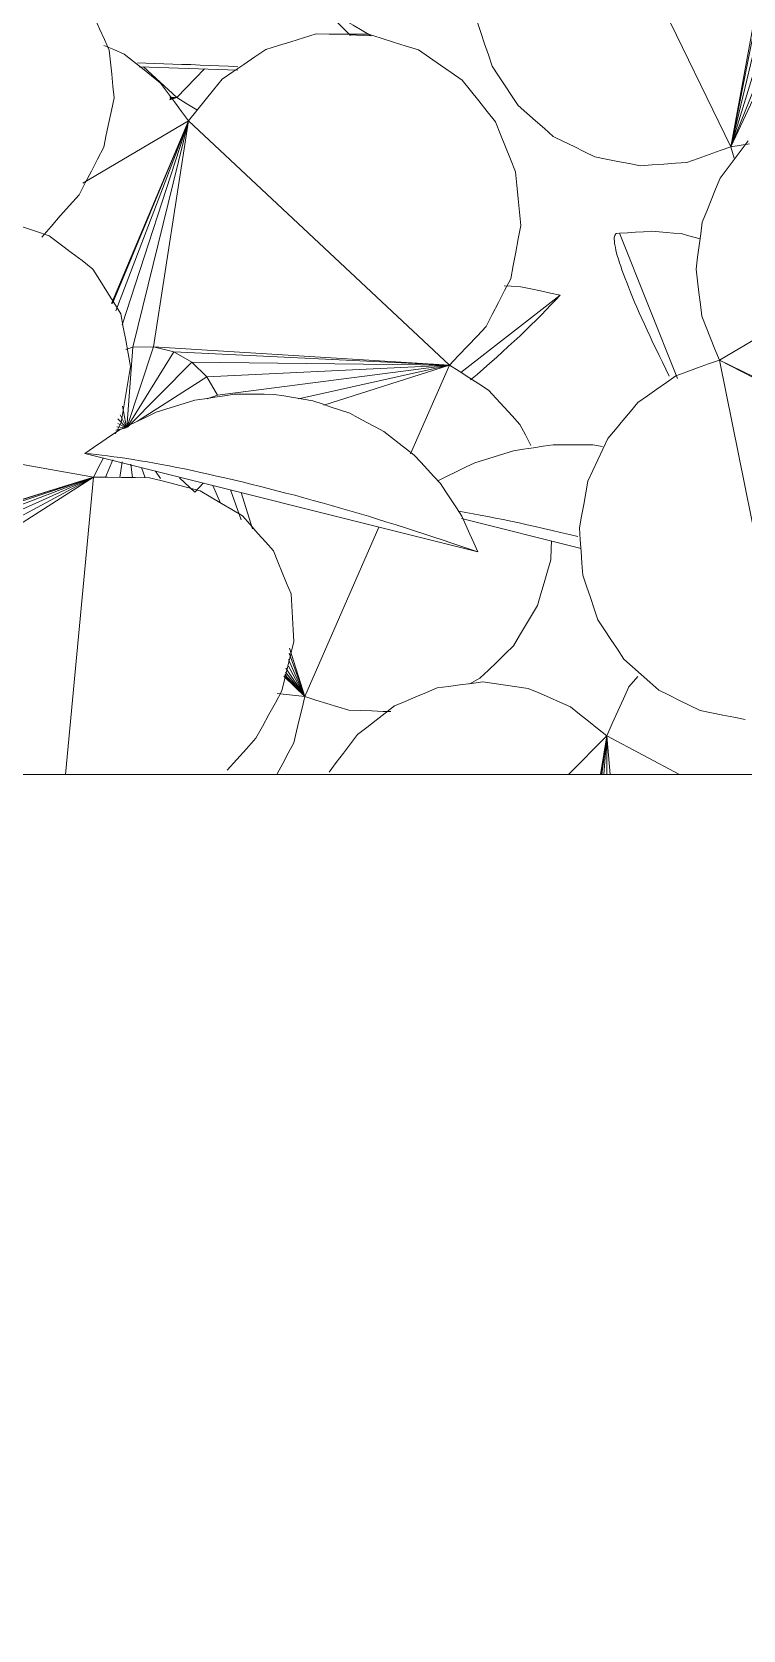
# Model space of a CAD drawing. Header units: metres. Extents: x -18.34 to -13.25, y -25.49 to -16.26.
# Drawn here: x -17.5016 to -17.4287, y -20.899 to -20.7351 of the extents above; entities that cross this region are included whole.
import ezdxf

# ---------------------------------------------------------------- set-up
doc = ezdxf.new("R2010")
doc.units = ezdxf.units.M
for name, color, linetype, lineweight in [('Importações nas famílias', 7, 'Continuous', 5), ('Quadro estrutural', 7, 'Continuous', 5), ('Vegetação', 7, 'Continuous', 5)]:
    doc.layers.add(name, color=color, linetype=linetype, lineweight=lineweight)

# ---------------------------------------------------------------- blocks, each defined once
blk = doc.blocks.new('Planta_pergolado_12200 - plantas pergolado_skp_Component_12-V654-Pavimento 02 - Executivo')
at = {"layer": 'Importações nas famílias', "color": 9}
blk.add_line((0.08378, -0.3198), (0.12411, -0.30969), dxfattribs=at)
at = {"layer": 'Importações nas famílias', "color": 9, "flags": 128}
for points in [[(0.12043, -0.31095), (0.12135, -0.31063), (0.12227, -0.31032), (0.12319, -0.31), (0.12411, -0.30969)], [(0.12411, -0.30969), (0.1237, -0.31061), (0.12329, -0.31153), (0.12288, -0.31245), (0.12247, -0.31337)], [(0.11667, -0.31217), (0.11761, -0.31187), (0.11855, -0.31156), (0.11949, -0.31125), (0.12043, -0.31095)], [(0.11287, -0.31335), (0.11382, -0.31305), (0.11477, -0.31276), (0.11572, -0.31247), (0.11667, -0.31217)], [(0.10533, -0.3155), (0.10627, -0.31524), (0.1072, -0.31498), (0.10814, -0.31472), (0.10908, -0.31446)], [(0.10908, -0.31446), (0.11002, -0.31418), (0.11097, -0.3139), (0.11192, -0.31363), (0.11287, -0.31335)], [(0.12247, -0.31337), (0.12192, -0.3142), (0.12137, -0.31504), (0.12082, -0.31587), (0.12027, -0.3167)], [(0.10168, -0.31644), (0.10259, -0.31621), (0.1035, -0.31597), (0.10442, -0.31573), (0.10533, -0.3155)], [(0.0948, -0.31804), (0.09564, -0.31785), (0.09648, -0.31767), (0.09731, -0.31748), (0.09815, -0.3173)], [(0.09815, -0.3173), (0.09903, -0.31708), (0.09992, -0.31687), (0.1008, -0.31666), (0.10168, -0.31644)], [(0.12027, -0.3167), (0.1196, -0.31743), (0.11893, -0.31816), (0.11825, -0.31889), (0.11758, -0.31962)], [(0.08378, -0.3198), (0.08436, -0.31974), (0.08494, -0.31968), (0.08553, -0.31962), (0.08611, -0.31955)], [(0.08611, -0.31955), (0.08677, -0.31946), (0.08743, -0.31937), (0.08808, -0.31927), (0.08874, -0.31918)], [(0.08874, -0.31918), (0.08947, -0.31905), (0.0902, -0.31892), (0.09092, -0.3188), (0.09165, -0.31867)], [(0.09165, -0.31867), (0.09244, -0.31851), (0.09322, -0.31835), (0.09401, -0.3182), (0.0948, -0.31804)], [(0.0873, -0.32219), (0.08642, -0.32159), (0.08554, -0.32099), (0.08466, -0.3204), (0.08378, -0.3198)], [(0.11758, -0.31962), (0.1168, -0.32022), (0.11602, -0.32083), (0.11523, -0.32143), (0.11445, -0.32204)], [(0.0911, -0.32402), (0.09015, -0.32356), (0.0892, -0.3231), (0.08825, -0.32265), (0.0873, -0.32219)], [(0.11445, -0.32204), (0.11358, -0.32251), (0.11271, -0.32297), (0.11183, -0.32344), (0.11096, -0.32391)], [(0.09508, -0.32526), (0.09408, -0.32495), (0.09309, -0.32464), (0.09209, -0.32433), (0.0911, -0.32402)], [(0.11096, -0.32391), (0.11001, -0.32423), (0.10907, -0.32455), (0.10813, -0.32487), (0.10718, -0.32519)], [(0.09915, -0.32588), (0.09813, -0.32572), (0.09711, -0.32557), (0.0961, -0.32541), (0.09508, -0.32526)], [(0.10322, -0.32585), (0.1022, -0.32586), (0.10118, -0.32586), (0.10017, -0.32587), (0.09915, -0.32588)], [(0.10718, -0.32519), (0.10619, -0.32536), (0.1052, -0.32552), (0.10421, -0.32569), (0.10322, -0.32585)]]:
    blk.add_lwpolyline(points, dxfattribs=at)
blk = doc.blocks.new('Planta_pergolado_12200 - plantas pergolado_skp_Component_12-V657-Pavimento 02 - Executivo')
at = {"layer": 'Importações nas famílias', "color": 9}
for q in [(0.14458, -0.32749), (0.13853, -0.34236)]:
    blk.add_line((0.13862, -0.34237), q, dxfattribs=at)
at = {"layer": 'Importações nas famílias', "color": 9, "flags": 128}
for points in [[(0.14269, -0.32985), (0.14303, -0.32914), (0.14338, -0.32844), (0.14372, -0.32773)], [(0.14146, -0.33245), (0.14177, -0.3318), (0.14207, -0.33115), (0.14238, -0.3305), (0.14269, -0.32985)], [(0.14041, -0.3348), (0.14067, -0.33421), (0.14094, -0.33363), (0.1412, -0.33304), (0.14146, -0.33245)], [(0.13955, -0.33687), (0.13976, -0.33635), (0.13998, -0.33583), (0.14019, -0.33532), (0.14041, -0.3348)], [(0.13887, -0.33863), (0.13904, -0.33819), (0.13921, -0.33775), (0.13938, -0.33731), (0.13955, -0.33687)], [(0.13841, -0.34008), (0.13852, -0.33972), (0.13864, -0.33936), (0.13876, -0.33899), (0.13887, -0.33863)], [(0.13814, -0.34118), (0.13821, -0.34091), (0.13827, -0.34063), (0.13834, -0.34035), (0.13841, -0.34008)], [(0.13809, -0.34194), (0.1381, -0.34175), (0.13812, -0.34156), (0.13813, -0.34137), (0.13814, -0.34118)], [(0.13825, -0.34234), (0.13821, -0.34224), (0.13817, -0.34214), (0.13813, -0.34204), (0.13809, -0.34194)], [(0.13843, -0.34235), (0.13834, -0.34235), (0.13825, -0.34234)], [(0.14194, -0.34258), (0.14111, -0.34253), (0.14028, -0.34248), (0.13945, -0.34242), (0.13862, -0.34237)], [(0.14495, -0.34234), (0.14419, -0.3424), (0.14344, -0.34246), (0.14269, -0.34252), (0.14194, -0.34258)], [(0.1469, -0.34182), (0.14625, -0.34199), (0.1456, -0.34216), (0.14495, -0.34234)]]:
    blk.add_lwpolyline(points, dxfattribs=at)
blk = doc.blocks.new('Planta_pergolado_12200 - plantas pergolado_skp_Component_17-V2959-Pavimento 02 - Executivo')
at = {"layer": 'Importações nas famílias', "color": 9}
for p, q in [((0.18025, 0.34791), (0.14888, 0.32937)), ((0.14888, 0.32937), (0.15625, 0.29288)), ((0.16819, 0.31942), (0.14888, 0.32937)), ((0.14888, 0.32937), (0.16839, 0.31981))]:
    blk.add_line(p, q, dxfattribs=at)
at = {"layer": 'Importações nas famílias', "color": 9, "flags": 128}
for points in [[(0.14895, 0.34802), (0.14967, 0.34898), (0.15039, 0.34994), (0.15111, 0.35091), (0.15184, 0.35187)], [(0.14713, 0.34353), (0.14758, 0.34465), (0.14804, 0.34577), (0.14849, 0.34689), (0.14895, 0.34802)], [(0.14649, 0.3387), (0.14665, 0.33991), (0.14681, 0.34112), (0.14697, 0.34232), (0.14713, 0.34353)], [(0.14709, 0.33388), (0.14694, 0.33508), (0.14679, 0.33629), (0.14664, 0.3375), (0.14649, 0.3387)], [(0.14888, 0.32937), (0.14843, 0.3305), (0.14798, 0.33163), (0.14753, 0.33275), (0.14709, 0.33388)], [(0.14442, 0.32777), (0.14554, 0.32817), (0.14665, 0.32857), (0.14776, 0.32897), (0.14888, 0.32937)], [(0.14052, 0.32502), (0.1415, 0.32571), (0.14247, 0.32639), (0.14345, 0.32708), (0.14442, 0.32777)], [(0.13745, 0.32133), (0.13822, 0.32226), (0.13899, 0.32318), (0.13975, 0.3241), (0.14052, 0.32502)], [(0.1354, 0.31695), (0.13591, 0.31805), (0.13642, 0.31914), (0.13693, 0.32024), (0.13745, 0.32133)], [(0.13452, 0.31217), (0.13474, 0.31336), (0.13496, 0.31456), (0.13518, 0.31575), (0.1354, 0.31695)], [(0.13487, 0.30731), (0.13478, 0.30853), (0.1347, 0.30974), (0.13461, 0.31095), (0.13452, 0.31217)], [(0.13643, 0.30272), (0.13604, 0.30387), (0.13565, 0.30502), (0.13526, 0.30617), (0.13487, 0.30731)], [(0.13908, 0.2987), (0.13842, 0.29971), (0.13776, 0.30071), (0.13709, 0.30172), (0.13643, 0.30272)], [(0.14266, 0.29553), (0.14176, 0.29632), (0.14087, 0.29711), (0.13998, 0.29791), (0.13908, 0.2987)], [(0.14691, 0.29342), (0.14584, 0.29394), (0.14478, 0.29447), (0.14372, 0.295), (0.14266, 0.29553)], [(0.15154, 0.29251), (0.15038, 0.29274), (0.14922, 0.29296), (0.14807, 0.29319), (0.14691, 0.29342)]]:
    blk.add_lwpolyline(points, dxfattribs=at)
blk = doc.blocks.new('Planta_pergolado_12200 - plantas pergolado_skp_Component_16-V2960-Pavimento 02 - Executivo')
blk.add_blockref('Planta_pergolado_12200 - plantas pergolado_skp_Component_17-V2959-Pavimento 02 - Executivo', (0, 0))
at = {"extrusion": (0, 0, -1), "zscale": -1, "rotation": 180}
for name in ['Planta_pergolado_12200 - plantas pergolado_skp_Component_12-V657-Pavimento 02 - Executivo', 'Planta_pergolado_12200 - plantas pergolado_skp_Component_12-V654-Pavimento 02 - Executivo']:
    blk.add_blockref(name, (0, 0), dxfattribs=at)
blk = doc.blocks.new('Planta_pergolado_12200 - plantas pergolado_skp_Component_17-V2967-Pavimento 02 - Executivo')
at = {"layer": 'Importações nas famílias', "color": 9}
for p, q in [((0.09442, 0.3539), (0.08359, 0.3475)), ((0.08652, 0.33519), (0.09442, 0.3539)), ((0.08663, 0.33516), (0.09442, 0.3539)), ((0.08696, 0.33443), (0.09442, 0.3539)), ((0.08762, 0.333), (0.09442, 0.3539)), ((0.08871, 0.33069), (0.09442, 0.3539)), ((0.09084, 0.33074), (0.09442, 0.3539)), ((0.09442, 0.3539), (0.12118, 0.32886)), ((0.08798, 0.33047), (0.08871, 0.33069)), ((0.08808, 0.32246), (0.08871, 0.33069)), ((0.0881, 0.32247), (0.09084, 0.33074)), ((0.08813, 0.32249), (0.09291, 0.33022)), ((0.08871, 0.33069), (0.09084, 0.33074)), ((0.12118, 0.32886), (0.09084, 0.33074)), ((0.09291, 0.33022), (0.09084, 0.33074)), ((0.09477, 0.32917), (0.09291, 0.33022)), ((0.09291, 0.33022), (0.12118, 0.32886)), ((0.0882, 0.32253), (0.09477, 0.32917)), ((0.09631, 0.32765), (0.09477, 0.32917)), ((0.09477, 0.32917), (0.12118, 0.32886)), ((0.12118, 0.32886), (0.09631, 0.32765)), ((0.12118, 0.32886), (0.09741, 0.32578)), ((0.10571, 0.32539), (0.12118, 0.32886)), ((0.1083, 0.32475), (0.12118, 0.32886)), ((0.1172, 0.31974), (0.12118, 0.32886)), ((0.0892, 0.32312), (0.09631, 0.32765)), ((0.09741, 0.32578), (0.09631, 0.32765)), ((0.08807, 0.32245), (0.08766, 0.32464)), ((0.09635, 0.32539), (0.09741, 0.32578)), ((0.08804, 0.32244), (0.08717, 0.32336)), ((0.08805, 0.32244), (0.08741, 0.32374)), ((0.08793, 0.32237), (0.08698, 0.32217)), ((0.088, 0.32241), (0.08708, 0.32254)), ((0.08803, 0.32243), (0.08717, 0.32288)), ((0.08589, 0.31735), (0.08667, 0.31914)), ((0.0876, 0.31892), (0.08738, 0.31733)), ((0.08868, 0.3173), (0.08851, 0.31871)), ((0.08999, 0.3173), (0.0896, 0.31834)), ((0.09104, 0.31798), (0.09155, 0.31722)), ((0.09506, 0.31583), (0.09349, 0.3173)), ((0.09592, 0.31676), (0.09506, 0.31583)), ((0.09771, 0.31469), (0.09693, 0.3165)), ((0.09983, 0.313), (0.09873, 0.31605)), ((0.09983, 0.31578), (0.10099, 0.31205)), ((0.10635, 0.29485), (0.11393, 0.31224)), ((0.10635, 0.29485), (0.10469, 0.29867)), ((0.10635, 0.29485), (0.10475, 0.29931)), ((0.10479, 0.29983), (0.10635, 0.29485)), ((0.10635, 0.29485), (0.10421, 0.29694)), ((0.10635, 0.29485), (0.10421, 0.29694)), ((0.10635, 0.29485), (0.10424, 0.297)), ((0.10635, 0.29485), (0.10429, 0.29713)), ((0.10635, 0.29485), (0.10438, 0.29735)), ((0.10635, 0.29485), (0.10441, 0.29778)), ((0.10635, 0.29485), (0.10467, 0.29797)), ((0.12432, 0.29674), (0.12329, 0.29616)), ((0.10635, 0.29485), (0.10352, 0.29517))]:
    blk.add_line(p, q, dxfattribs=at)
at = {"layer": 'Importações nas famílias', "color": 9, "flags": 128}
for points in [[(0.10235, 0.36123), (0.10364, 0.36162), (0.10493, 0.36202), (0.10622, 0.36242), (0.10751, 0.36282)], [(0.10751, 0.36282), (0.10885, 0.36281), (0.1102, 0.36281), (0.11154, 0.3628), (0.11288, 0.3628)], [(0.11288, 0.3628), (0.11417, 0.36239), (0.11546, 0.36199), (0.11674, 0.36158), (0.11803, 0.36118)], [(0.08575, 0.36165), (0.08675, 0.36122), (0.08783, 0.36075)], [(0.08783, 0.36075), (0.08877, 0.36001), (0.0897, 0.35926), (0.09063, 0.35852), (0.09156, 0.35777)], [(0.09786, 0.35817), (0.09898, 0.35893), (0.10011, 0.3597), (0.10123, 0.36046), (0.10235, 0.36123)], [(0.11803, 0.36118), (0.11914, 0.36041), (0.12026, 0.35963), (0.12138, 0.35886), (0.1225, 0.35809)], [(0.09156, 0.35777), (0.09228, 0.35681), (0.09299, 0.35584), (0.09371, 0.35487), (0.09442, 0.3539)], [(0.09442, 0.3539), (0.09528, 0.35497), (0.09614, 0.35604), (0.097, 0.3571), (0.09786, 0.35817)], [(0.1225, 0.35809), (0.12335, 0.35702), (0.1242, 0.35595), (0.12505, 0.35488), (0.12591, 0.3538)], [(0.12591, 0.3538), (0.12642, 0.35252), (0.12694, 0.35124), (0.12745, 0.34996), (0.12797, 0.34868)], [(0.12797, 0.34868), (0.1281, 0.3473), (0.12824, 0.34592), (0.12837, 0.34454), (0.12851, 0.34316)], [(0.12851, 0.34316), (0.12825, 0.3418), (0.12799, 0.34044), (0.12773, 0.33908), (0.12748, 0.33771)], [(0.12748, 0.33771), (0.12685, 0.33649), (0.12622, 0.33526), (0.12559, 0.33403), (0.12496, 0.33281)], [(0.12496, 0.33281), (0.12402, 0.33182), (0.12307, 0.33083), (0.12212, 0.32985), (0.12118, 0.32886)], [(0.12118, 0.32886), (0.12218, 0.32822), (0.12318, 0.32758), (0.12419, 0.32694), (0.12519, 0.3263)], [(0.12519, 0.3263), (0.126, 0.32542), (0.12681, 0.32453), (0.12762, 0.32365), (0.12842, 0.32276)], [(0.12842, 0.32276), (0.12898, 0.32169), (0.12954, 0.32062)], [(0.13165, 0.31081), (0.13163, 0.31009), (0.1316, 0.30887)], [(0.1316, 0.30887), (0.13126, 0.30771), (0.13092, 0.30654), (0.13058, 0.30538), (0.13024, 0.30421)], [(0.13024, 0.30421), (0.12962, 0.30318), (0.129, 0.30214), (0.12838, 0.30111), (0.12776, 0.30007)], [(0.12776, 0.30007), (0.1269, 0.29924), (0.12604, 0.2984), (0.12518, 0.29757), (0.12432, 0.29674)], [(0.10635, 0.29485), (0.10607, 0.29367), (0.10579, 0.29249), (0.10551, 0.2913), (0.10523, 0.29012)], [(0.11086, 0.29345), (0.10973, 0.2938), (0.1086, 0.29415), (0.10747, 0.2945), (0.10635, 0.29485)], [(0.11517, 0.29332), (0.1144, 0.29334), (0.11322, 0.29338), (0.11204, 0.29342), (0.11086, 0.29345)], [(0.10523, 0.29012), (0.10466, 0.28906), (0.10409, 0.28799), (0.10352, 0.28692)]]:
    blk.add_lwpolyline(points, dxfattribs=at)
blk = doc.blocks.new('Planta_pergolado_12200 - plantas pergolado_skp_Component_16-V2968-Pavimento 02 - Executivo')
blk.add_blockref('Planta_pergolado_12200 - plantas pergolado_skp_Component_17-V2967-Pavimento 02 - Executivo', (0, 0))
blk = doc.blocks.new('Planta_pergolado_12200 - plantas pergolado_skp_Component_12-V690-Pavimento 02 - Executivo')
at = {"layer": 'Importações nas famílias', "color": 9}
for p, q in [((0.12242, -0.31312), (0.13471, -0.31004)), ((0.1369, -0.3205), (0.13591, -0.32067))]:
    blk.add_line(p, q, dxfattribs=at)
at = {"layer": 'Importações nas famílias', "color": 9, "flags": 128}
for points in [[(0.13084, -0.31211), (0.13172, -0.3119), (0.1326, -0.31168), (0.13349, -0.31147), (0.13437, -0.31126)], [(0.12434, -0.31348), (0.12513, -0.31333), (0.12591, -0.31317), (0.1267, -0.31301), (0.12749, -0.31285)], [(0.12749, -0.31285), (0.12833, -0.31267), (0.12916, -0.31248), (0.13, -0.3123), (0.13084, -0.31211)], [(0.12216, -0.31386), (0.12288, -0.31374), (0.12361, -0.31361), (0.12434, -0.31348)], [(0.12379, -0.31883), (0.12284, -0.31838), (0.12189, -0.31792), (0.12094, -0.31746), (0.11999, -0.317)], [(0.12777, -0.32007), (0.12677, -0.31976), (0.12578, -0.31945), (0.12478, -0.31914), (0.12379, -0.31883)], [(0.13184, -0.32069), (0.13082, -0.32054), (0.1298, -0.32038), (0.12878, -0.32023), (0.12777, -0.32007)], [(0.13591, -0.32067), (0.13489, -0.32067), (0.13387, -0.32068), (0.13285, -0.32068), (0.13184, -0.32069)]]:
    blk.add_lwpolyline(points, dxfattribs=at)
blk = doc.blocks.new('Planta_pergolado_12200 - plantas pergolado_skp_Component_16-V2977-Pavimento 02 - Executivo')
at = {"extrusion": (0, 0, -1), "zscale": -1, "rotation": 180}
blk.add_blockref('Planta_pergolado_12200 - plantas pergolado_skp_Component_12-V690-Pavimento 02 - Executivo', (0, 0), dxfattribs=at)
blk = doc.blocks.new('Planta_pergolado_12200 - plantas pergolado_skp_Component_12-V2980-Pavimento 02 - Executivo')
at = {"layer": 'Importações nas famílias', "color": 9}
for p, q in [((0.14592, 0.18162), (0.1429, 0.18685)), ((0.14593, 0.18555), (0.14585, 0.18652))]:
    blk.add_line(p, q, dxfattribs=at)
at = {"layer": 'Importações nas famílias', "color": 9, "flags": 128}
for points in [[(0.14057, 0.18647), (0.14132, 0.18574), (0.14208, 0.185), (0.14283, 0.18427)], [(0.14592, 0.18162), (0.14592, 0.1826), (0.14592, 0.18359), (0.14593, 0.18457), (0.14593, 0.18555)], [(0.14283, 0.18427), (0.1436, 0.1836), (0.14437, 0.18294), (0.14514, 0.18228), (0.14592, 0.18162)]]:
    blk.add_lwpolyline(points, dxfattribs=at)
blk = doc.blocks.new('Planta_pergolado_12200 - plantas pergolado_skp_Component_17-V2981-Pavimento 02 - Executivo')
at = {"layer": 'Importações nas famílias', "color": 9}
for p, q in [((0.13961, 0.29587), (0.14051, 0.29691)), ((0.13732, 0.29084), (0.13339, 0.28685)), ((0.13669, 0.28685), (0.13732, 0.29084)), ((0.13672, 0.28685), (0.13732, 0.29084)), ((0.13683, 0.28685), (0.13732, 0.29084)), ((0.13704, 0.28685), (0.13732, 0.29084)), ((0.13732, 0.29084), (0.1448, 0.28685)), ((0.13769, 0.28685), (0.13732, 0.29084)), ((0.13733, 0.28685), (0.13732, 0.29084))]:
    blk.add_line(p, q, dxfattribs=at)
at = {"layer": 'Importações nas famílias', "color": 9, "flags": 128}
for points in [[(0.11555, 0.2939), (0.11664, 0.29437), (0.11774, 0.29483), (0.11883, 0.29529), (0.11992, 0.29575)], [(0.11992, 0.29575), (0.1211, 0.2959), (0.12227, 0.29605), (0.12344, 0.2962), (0.12461, 0.29636)], [(0.12461, 0.29636), (0.12578, 0.29619), (0.12694, 0.29603), (0.12811, 0.29586), (0.12928, 0.2957)], [(0.12928, 0.2957), (0.13036, 0.29523), (0.13144, 0.29476), (0.13253, 0.29429), (0.13361, 0.29382)], [(0.13732, 0.29084), (0.13789, 0.2921), (0.13847, 0.29335), (0.13904, 0.29461), (0.13961, 0.29587)], [(0.11177, 0.29096), (0.11271, 0.2917), (0.11366, 0.29243), (0.1146, 0.29317), (0.11555, 0.2939)], [(0.13361, 0.29382), (0.13454, 0.29307), (0.13547, 0.29233), (0.13639, 0.29158), (0.13732, 0.29084)], [(0.10885, 0.28712), (0.10958, 0.28808), (0.11031, 0.28904), (0.11104, 0.29), (0.11177, 0.29096)]]:
    blk.add_lwpolyline(points, dxfattribs=at)
blk = doc.blocks.new('Planta_pergolado_12200 - plantas pergolado_skp_Component_16-V2982-Pavimento 02 - Executivo')
for name in ['Planta_pergolado_12200 - plantas pergolado_skp_Component_17-V2981-Pavimento 02 - Executivo', 'Planta_pergolado_12200 - plantas pergolado_skp_Component_12-V2980-Pavimento 02 - Executivo']:
    blk.add_blockref(name, (0, 0))
blk = doc.blocks.new('Planta_pergolado_12200 - plantas pergolado_skp_Component_17-V2997-Pavimento 02 - Executivo')
at = {"layer": 'Importações nas famílias', "color": 9}
for p, q in [((0.04328, 0.32477), (0.08469, 0.31736)), ((0.08751, 0.32296), (0.08693, 0.32179)), ((0.08469, 0.31736), (0.04814, 0.30607)), ((0.05077, 0.30675), (0.08469, 0.31736)), ((0.05337, 0.30685), (0.08469, 0.31736)), ((0.08469, 0.31736), (0.05578, 0.30635)), ((0.08469, 0.31736), (0.05783, 0.3053)), ((0.05938, 0.30376), (0.08469, 0.31736)), ((0.06032, 0.30184), (0.08469, 0.31736)), ((0.08182, 0.28685), (0.08469, 0.31736))]:
    blk.add_line(p, q, dxfattribs=at)
at = {"layer": 'Importações nas famílias', "color": 9, "flags": 128}
for points in [[(0.07442, 0.34404), (0.07585, 0.34356), (0.07728, 0.34308), (0.07871, 0.3426), (0.08014, 0.34212)], [(0.08014, 0.34212), (0.08126, 0.34127), (0.08238, 0.34042), (0.0835, 0.33957), (0.08462, 0.33871)], [(0.08462, 0.33871), (0.08534, 0.33756), (0.08605, 0.33641), (0.08677, 0.33526), (0.08748, 0.33411)], [(0.08748, 0.33411), (0.08773, 0.33276), (0.08798, 0.33141), (0.08823, 0.33006), (0.08847, 0.32871)], [(0.08847, 0.32871), (0.08823, 0.32727), (0.08799, 0.32583), (0.08775, 0.32439), (0.08751, 0.32296)], [(0.0857, 0.31936), (0.08539, 0.31876), (0.08469, 0.31736)], [(0.08469, 0.31736), (0.08612, 0.31735), (0.08755, 0.31733), (0.08898, 0.31732), (0.09041, 0.31731)], [(0.09041, 0.31731), (0.09171, 0.31697), (0.09302, 0.31663), (0.09432, 0.31629), (0.09562, 0.31596)], [(0.09562, 0.31596), (0.09671, 0.31531), (0.09779, 0.31467), (0.09888, 0.31403), (0.09996, 0.31339)], [(0.09996, 0.31339), (0.10076, 0.31249), (0.10155, 0.31159), (0.10235, 0.31069), (0.10314, 0.30979)], [(0.10314, 0.30979), (0.10359, 0.30869), (0.10404, 0.30759), (0.10449, 0.30649), (0.10494, 0.30539)], [(0.10494, 0.30539), (0.10501, 0.30417), (0.10509, 0.30294), (0.10516, 0.30172), (0.10523, 0.3005)], [(0.10523, 0.3005), (0.10493, 0.29923), (0.10462, 0.29797), (0.10431, 0.29671), (0.10401, 0.29545)], [(0.10401, 0.29545), (0.10334, 0.29423), (0.10267, 0.29301), (0.102, 0.2918), (0.10134, 0.29058)], [(0.10134, 0.29058), (0.10036, 0.28949), (0.09937, 0.28841), (0.09839, 0.28732)]]:
    blk.add_lwpolyline(points, dxfattribs=at)
blk = doc.blocks.new('Planta_pergolado_12200 - plantas pergolado_skp_Component_16-V2998-Pavimento 02 - Executivo')
blk.add_blockref('Planta_pergolado_12200 - plantas pergolado_skp_Component_17-V2997-Pavimento 02 - Executivo', (0, 0))
blk = doc.blocks.new('Planta_pergolado_12200 - plantas pergolado_skp_-V3010-Pavimento 02 - Executivo')
blk.add_blockref('Planta_pergolado_12200 - plantas pergolado_skp_Component_16-V2998-Pavimento 02 - Executivo', (0, 0))
blk = doc.blocks.new('Planta_pergolado_12200 - plantas pergolado_skp_-V3011-Pavimento 02 - Executivo')
for name in ['Planta_pergolado_12200 - plantas pergolado_skp_-V3010-Pavimento 02 - Executivo', 'Planta_pergolado_12200 - plantas pergolado_skp_Component_16-V2968-Pavimento 02 - Executivo', 'Planta_pergolado_12200 - plantas pergolado_skp_Component_16-V2960-Pavimento 02 - Executivo', 'Planta_pergolado_12200 - plantas pergolado_skp_Component_16-V2977-Pavimento 02 - Executivo', 'Planta_pergolado_12200 - plantas pergolado_skp_Component_16-V2982-Pavimento 02 - Executivo']:
    blk.add_blockref(name, (0, 0))
blk = doc.blocks.new('Planta_pergolado_12200 - plantas pergolado_skp_-V3129-Pavimento 02 - Executivo')
blk.add_blockref('Planta_pergolado_12200 - plantas pergolado_skp_-V3011-Pavimento 02 - Executivo', (0, 0))
blk = doc.blocks.new('Planta_pergolado_12200 - plantas pergolado_skp_Component_17-V1087-Pavimento 02 - Executivo')
at = {"layer": 'Importações nas famílias', "color": 9}
for p, q in [((0.08982, -0.35945), (0.09323, -0.3563)), ((0.09248, -0.35606), (0.09323, -0.3563)), ((0.0925, -0.35614), (0.09323, -0.3563)), ((0.09323, -0.3563), (0.09251, -0.35634)), ((0.09252, -0.35633), (0.09323, -0.3563)), ((0.09323, -0.3563), (0.09253, -0.35621)), ((0.09254, -0.35631), (0.09323, -0.3563)), ((0.09323, -0.3563), (0.09258, -0.35627)), ((0.10064, -0.3706), (0.10038, -0.36924)), ((0.07663, -0.37165), (0.07742, -0.37092))]:
    blk.add_line(p, q, dxfattribs=at)
at = {"layer": 'Importações nas famílias', "color": 9, "flags": 128}
for points in [[(0.09323, -0.3563), (0.09424, -0.35566), (0.09526, -0.35502)], [(0.09607, -0.35923), (0.09514, -0.35827), (0.09418, -0.35729), (0.09323, -0.3563)], [(0.1001, -0.37612), (0.10023, -0.37474), (0.10037, -0.37336)], [(0.09809, -0.38104), (0.09853, -0.37996), (0.09905, -0.37868), (0.09957, -0.3774), (0.1001, -0.37612)]]:
    blk.add_lwpolyline(points, dxfattribs=at)
blk = doc.blocks.new('Planta_pergolado_12200 - plantas pergolado_skp_Component_16-V3223-Pavimento 02 - Executivo')
at = {"extrusion": (0, 0, -1), "zscale": -1, "rotation": 180}
blk.add_blockref('Planta_pergolado_12200 - plantas pergolado_skp_Component_17-V1087-Pavimento 02 - Executivo', (0, 0), dxfattribs=at)
blk = doc.blocks.new('Planta_pergolado_12200 - plantas pergolado_skp_Component_12-V1121-Pavimento 02 - Executivo')
at = {"layer": 'Importações nas famílias', "color": 9}
blk.add_line((0.12237, -0.3281), (0.13255, -0.33603), dxfattribs=at)
at = {"layer": 'Importações nas famílias', "color": 9, "flags": 128}
for points in [[(0.12336, -0.32733), (0.12403, -0.3279), (0.12469, -0.32848), (0.12535, -0.32906), (0.12601, -0.32964)], [(0.12601, -0.32964), (0.12662, -0.3302), (0.12723, -0.33075), (0.12784, -0.33131), (0.12844, -0.33187)], [(0.12844, -0.33187), (0.12899, -0.33241), (0.12954, -0.33294), (0.13008, -0.33348), (0.13063, -0.33401)], [(0.13063, -0.33401), (0.13111, -0.33452), (0.13159, -0.33502), (0.13207, -0.33553), (0.13255, -0.33603)], [(0.12853, -0.33689), (0.12751, -0.33694), (0.12681, -0.33698)], [(0.13255, -0.33603), (0.13155, -0.33625), (0.13054, -0.33646), (0.12954, -0.33668), (0.12853, -0.33689)]]:
    blk.add_lwpolyline(points, dxfattribs=at)
blk = doc.blocks.new('Planta_pergolado_12200 - plantas pergolado_skp_Component_12-V1122-Pavimento 02 - Executivo')
at = {"layer": 'Importações nas famílias', "color": 9}
for p, q in [((0.08936, -0.35946), (0.09948, -0.35912)), ((0.09851, -0.3595), (0.09949, -0.35945)), ((0.08293, -0.36781), (0.08232, -0.36745))]:
    blk.add_line(p, q, dxfattribs=at)
at = {"layer": 'Importações nas famílias', "color": 9, "flags": 128}
for points in [[(0.08918, -0.35986), (0.09006, -0.35983), (0.09095, -0.3598)], [(0.09095, -0.3598), (0.09188, -0.35977), (0.09281, -0.35973), (0.09374, -0.3597), (0.09467, -0.35967)], [(0.09467, -0.35967), (0.09563, -0.35962), (0.09659, -0.35958), (0.09755, -0.35954), (0.09851, -0.3595)], [(0.11105, -0.36267), (0.1104, -0.36331), (0.10968, -0.36402), (0.10896, -0.36473)], [(0.10896, -0.36473), (0.10815, -0.3653), (0.10734, -0.36588), (0.10652, -0.36646), (0.10571, -0.36703)], [(0.10571, -0.36703), (0.10482, -0.36746), (0.10393, -0.3679), (0.10304, -0.36833), (0.10215, -0.36876)], [(0.08667, -0.36929), (0.08573, -0.36892), (0.0848, -0.36855), (0.08387, -0.36818), (0.08293, -0.36781)], [(0.10215, -0.36876), (0.10121, -0.36904), (0.10027, -0.36931), (0.09933, -0.36959), (0.09838, -0.36987)], [(0.09055, -0.37013), (0.08958, -0.36992), (0.08861, -0.36971), (0.08764, -0.3695), (0.08667, -0.36929)], [(0.09448, -0.37033), (0.0935, -0.37028), (0.09251, -0.37023), (0.09153, -0.37018), (0.09055, -0.37013)], [(0.09838, -0.36987), (0.09741, -0.36998), (0.09643, -0.3701), (0.09546, -0.37021), (0.09448, -0.37033)]]:
    blk.add_lwpolyline(points, dxfattribs=at)
blk = doc.blocks.new('Planta_pergolado_12200 - plantas pergolado_skp_Component_17-V3246-Pavimento 02 - Executivo')
at = {"layer": 'Importações nas famílias', "color": 9}
for p, q in [((0.13382, 0.38454), (0.15007, 0.35125)), ((0.15007, 0.35125), (0.1554, 0.38048)), ((0.15007, 0.35125), (0.15543, 0.37829)), ((0.15602, 0.37618), (0.15007, 0.35125)), ((0.15713, 0.3743), (0.15007, 0.35125)), ((0.15867, 0.37279), (0.15007, 0.35125)), ((0.1598, 0.37215), (0.15007, 0.35125)), ((0.15196, 0.35154), (0.15007, 0.35125)), ((0.1504, 0.35008), (0.15007, 0.35125))]:
    blk.add_line(p, q, dxfattribs=at)
at = {"layer": 'Importações nas famílias', "color": 9, "flags": 128}
for points in [[(0.12557, 0.35951), (0.12518, 0.36066), (0.1248, 0.36181), (0.12441, 0.36296), (0.12402, 0.36411)], [(0.12823, 0.35549), (0.12757, 0.3565), (0.1269, 0.3575), (0.12623, 0.35851), (0.12557, 0.35951)], [(0.13183, 0.35231), (0.13093, 0.35311), (0.13003, 0.3539), (0.12913, 0.3547), (0.12823, 0.35549)], [(0.13611, 0.3502), (0.13504, 0.35073), (0.13397, 0.35126), (0.1329, 0.35179), (0.13183, 0.35231)], [(0.15007, 0.35125), (0.14895, 0.35085), (0.14782, 0.35045), (0.14669, 0.35005), (0.14556, 0.34965)], [(0.1408, 0.34929), (0.13963, 0.34952), (0.13846, 0.34974), (0.13728, 0.34997), (0.13611, 0.3502)], [(0.14556, 0.34965), (0.14437, 0.34956), (0.14318, 0.34947), (0.14199, 0.34938), (0.1408, 0.34929)]]:
    blk.add_lwpolyline(points, dxfattribs=at)
blk = doc.blocks.new('Planta_pergolado_12200 - plantas pergolado_skp_Component_16-V3247-Pavimento 02 - Executivo')
blk.add_blockref('Planta_pergolado_12200 - plantas pergolado_skp_Component_17-V3246-Pavimento 02 - Executivo', (0, 0))
at = {"extrusion": (0, 0, -1), "zscale": -0.9999999999999999, "rotation": 180}
for name in ['Planta_pergolado_12200 - plantas pergolado_skp_Component_12-V1122-Pavimento 02 - Executivo', 'Planta_pergolado_12200 - plantas pergolado_skp_Component_12-V1121-Pavimento 02 - Executivo']:
    blk.add_blockref(name, (0, 0), dxfattribs=at)
blk = doc.blocks.new('Planta_pergolado_12200 - plantas pergolado_skp_Component_12-V1157-Pavimento 02 - Executivo')
at = {"layer": 'Importações nas famílias', "color": 9}
blk.add_line((0.11316, -0.36262), (0.11091, -0.36273), dxfattribs=at)
at = {"layer": 'Importações nas famílias', "color": 9, "flags": 128}
for points in [[(0.11316, -0.36262), (0.11223, -0.36317), (0.1113, -0.36372), (0.11036, -0.36426), (0.10943, -0.36481)], [(0.10943, -0.36481), (0.10842, -0.36528), (0.1076, -0.36566)]]:
    blk.add_lwpolyline(points, dxfattribs=at)
blk = doc.blocks.new('Planta_pergolado_12200 - plantas pergolado_skp_Component_16-V3260-Pavimento 02 - Executivo')
at = {"extrusion": (0, 0, -1), "zscale": -1, "rotation": 180}
blk.add_blockref('Planta_pergolado_12200 - plantas pergolado_skp_Component_12-V1157-Pavimento 02 - Executivo', (0, 0), dxfattribs=at)
blk = doc.blocks.new('Planta_pergolado_12200 - plantas pergolado_skp_Component_17-V1167-Pavimento 02 - Executivo')
at = {"layer": 'Importações nas famílias', "color": 9, "flags": 128}
for points in [[(0.08319, -0.34633), (0.08223, -0.34524), (0.08127, -0.34416), (0.08032, -0.34307), (0.07937, -0.34199)], [(0.08572, -0.3512), (0.08509, -0.34998), (0.08446, -0.34876), (0.08382, -0.34755), (0.08319, -0.34633)], [(0.08678, -0.35625), (0.08652, -0.35498), (0.08625, -0.35372), (0.08599, -0.35246), (0.08572, -0.3512)], [(0.0863, -0.36114), (0.08642, -0.35991), (0.08654, -0.35869), (0.08666, -0.35747), (0.08678, -0.35625)], [(0.0843, -0.36553), (0.0848, -0.36443), (0.0853, -0.36334), (0.0858, -0.36224), (0.0863, -0.36114)]]:
    blk.add_lwpolyline(points, dxfattribs=at)
blk = doc.blocks.new('Planta_pergolado_12200 - plantas pergolado_skp_Component_16-V3266-Pavimento 02 - Executivo')
at = {"extrusion": (0, 0, -1), "zscale": -1, "rotation": 180}
blk.add_blockref('Planta_pergolado_12200 - plantas pergolado_skp_Component_17-V1167-Pavimento 02 - Executivo', (0, 0), dxfattribs=at)
blk = doc.blocks.new('Planta_pergolado_12200 - plantas pergolado_skp_-V3267-Pavimento 02 - Executivo')
for name in ['Planta_pergolado_12200 - plantas pergolado_skp_Component_16-V3260-Pavimento 02 - Executivo', 'Planta_pergolado_12200 - plantas pergolado_skp_Component_16-V3266-Pavimento 02 - Executivo']:
    blk.add_blockref(name, (0, 0))
blk = doc.blocks.new('Planta_pergolado_12200 - plantas pergolado_skp_-V3268-Pavimento 02 - Executivo')
for name in ['Planta_pergolado_12200 - plantas pergolado_skp_-V3267-Pavimento 02 - Executivo', 'Planta_pergolado_12200 - plantas pergolado_skp_Component_16-V3247-Pavimento 02 - Executivo', 'Planta_pergolado_12200 - plantas pergolado_skp_Component_16-V3223-Pavimento 02 - Executivo']:
    blk.add_blockref(name, (0, 0))
blk = doc.blocks.new('Planta_pergolado_12200 - plantas pergolado_skp_-V3374-Pavimento 02 - Executivo')
blk.add_blockref('Planta_pergolado_12200 - plantas pergolado_skp_-V3268-Pavimento 02 - Executivo', (0, 0))
blk = doc.blocks.new('Planta_pergolado_12200 - Planta_pergolado_12200-3075656-Pavimento 02 - Executivo')
for name in ['Planta_pergolado_12200 - plantas pergolado_skp_-V3374-Pavimento 02 - Executivo', 'Planta_pergolado_12200 - plantas pergolado_skp_-V3129-Pavimento 02 - Executivo']:
    blk.add_blockref(name, (0, 0))
blk = doc.blocks.new('Tram - Tram-3151188-Pavimento 02 - Executivo')
at = {"layer": 'Quadro estrutural'}
blk.add_line((0, 0.05), (2.5, 0.05), dxfattribs=at)

msp = doc.modelspace()

# ---------------------------------------------------------------- block references
at = {"layer": 'Quadro estrutural'}
msp.add_blockref('Tram - Tram-3151188-Pavimento 02 - Executivo', (-18.21, -20.86124), dxfattribs=at)
at = {"layer": 'Vegetação', "color": 9}
msp.add_blockref('Planta_pergolado_12200 - Planta_pergolado_12200-3075656-Pavimento 02 - Executivo', (-17.58, -21.09809), dxfattribs=at)

doc.saveas('drawing.dxf')
